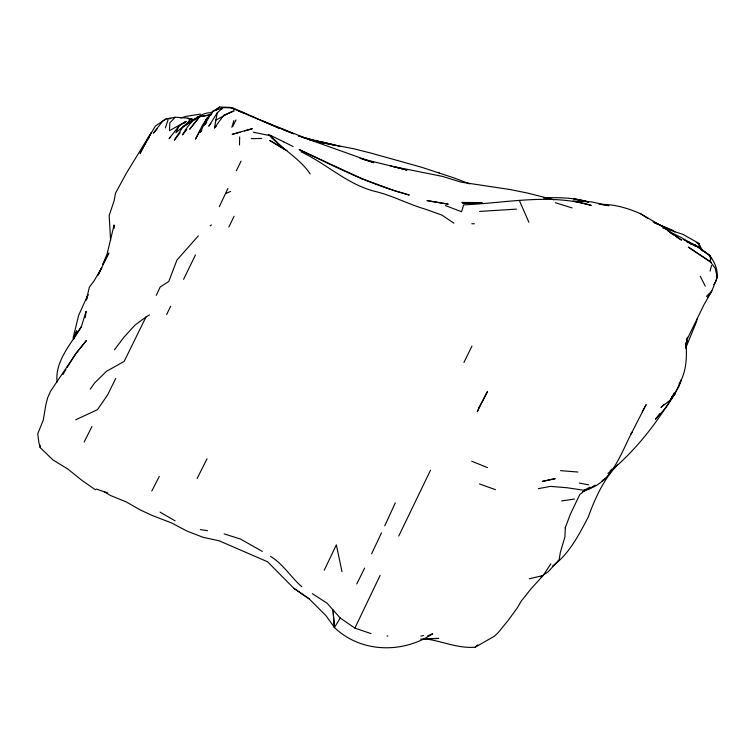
<?xml version="1.0" encoding="UTF-8"?>
<svg xmlns="http://www.w3.org/2000/svg" width="755" height="755" viewBox="0 0 755 755"><rect width="100%" height="100%" fill="white"/><g stroke="black" fill="none" stroke-linecap="round" stroke-linejoin="round"><path stroke-width="1.13" d="M710.351 259.022L710.37 261.891L715.155 268.204L717.25 277.34L711.823 290.958L704.094 304.501L687.267 339.052L685.917 347.564L685.946 342.94M312.315 593.656L327.104 603.217L333.03 609.927L334.399 627.556L335.229 628.264C361.768 653.028 403.34 653.528 432.709 633.719L427.623 635.833M239.486 144.979L239.675 136.957M565.344 527.367L564.882 537.06L560.389 552.169L559.153 559.691L548.281 571.714L540.92 576.782M685.946 348.584L687.05 338.032M216.213 126.321L214.495 127.916L217.176 112.967L222.914 107.616L232.88 107.927L278.859 128.067L230.133 107.361L219.563 107.04L212.278 111.636L204.454 125.141L206.719 122.433M85.239 317.6L86.117 311.324L81.389 326.604L74.717 336.702M696.997 319.091L696.667 321.319L685.993 347.366M685.917 347.564L687.541 337.24M86.268 300.197L89.373 287.117L93.903 281.19L101.793 267.714L98.848 273.706M710.077 271.158L711.503 265.534M73.065 338.155L78.624 315.439L88.024 294.582L86.787 299.018M231.842 127.312L233.899 120.498M165.364 127.954L167.997 120.045M73.792 339.08L76.746 330.775L74.103 337.617M565.24 527.868L570.336 514.297L579.717 494.629L585.012 490.259M97.772 275.594L108.833 253.038L102.907 264.325L107.078 254.029L114.099 224.943L114.298 228.123M384.748 525.848L395.29 502.877M219.309 206.662L227.925 188.429M156.276 295.384L160.239 286.909L168.752 281.539L176.925 260.088L198.329 235.862M430.492 470.252L398.763 536.031M380.133 575.357L354.897 628.122L370.96 633.577M184.39 123.074L186.013 121.432L178.944 126.142L175.821 132.757L188.807 121.744L195.8 118.45L182.899 127.01L174.339 140.156L180.124 132.795M381.483 532.851L371.602 553.802M183.588 279.312L195.46 254.926M149.471 314.901L145.97 317.006L124.188 361.39L106.427 371.347L94.649 382.936L90.213 389.221M228.869 227.038L234.078 216.298M166.647 314.486L170.668 306.256M236.381 170.687L241.053 161.155M115.732 378.415L107.691 394.78L97.452 409.691L75.689 419.789M463.919 362.475L471.95 346.12M324.291 570.167L336.334 544.846L341.987 571.573M356.747 583.983L364.637 568.09M207.012 458.814L197.102 478.547M84.154 442.043L91.921 426.547M713.692 284.777C720.997 275.301 715.627 263.438 709.455 254.935L695.261 245.092L709.993 255.803L711.087 259.097M232.7 126.51L236.013 119.988M151.783 491.071L159.314 476.339M150.953 133.022L140.175 153.218L150.953 133.022L126.481 173.046L115.515 193.148L114.156 200.613L109.173 215.486L110.608 240.439M674.187 392.968L670.346 400.008L660.936 407.426L664.221 404.284M679.113 383.918C686.597 371.517 687.003 356.879 686.021 342.836M642.203 411.805L646.167 404.567L631.076 434.012L631.944 432.256C620.534 454.095 611.474 484.417 584.021 490.297L567.071 487.739L550.489 486.38L538.39 488.655M200.481 130.115L195.47 139.128L202.472 125.226L206.606 119.111L208.342 117.657M203.822 124.113L206.606 119.111M63.005 374.518L65.94 369.469M67.11 367.449L76.151 353.151L86.457 340.467L75.736 353.812L50.557 391.203L47.603 397.894L45.781 405.133L43.262 420.157L37.75 433.738L38.826 442.373L40.204 447.592L53.048 460.012L67.714 468.949L82.314 480.671L95.479 489.816M340.26 618.052L334.399 627.556L333.03 609.927L340.26 618.052L354.897 628.122M217.176 112.967L208.776 126.189L210.89 123.405M529.302 578.783L543.119 575.508L550.867 563.806M81.389 326.604C71.499 343.572 54.709 360.909 57.087 382.002M201.755 130.455L200.443 132.361L206.785 118.148L211.9 113.712M707.68 297.206L710.955 292.619M214.495 127.916L223.839 115.147L234.116 111.032L233.691 109.286M114.42 349.81L123.999 337.155L134.937 325.16L145.97 317.006M221.498 109.475L222.914 107.616L212.278 111.636M617.467 464.891C603.424 479.661 595.185 498.045 588.305 516.93C579.01 534.606 569.128 554.151 552.594 566.033M270.233 136.627L270.866 135.824C282.804 149.924 299.763 158.371 310.23 173.961M186.636 124.509L188.807 121.744M178.944 126.142L169.044 138.637L170.658 137.004M199.584 116.751L189.694 129.256L199.82 116.478M659.804 413.731L655.444 419.242L666.278 407.2L674.876 394.072L681.303 379.897L678.811 386.815L670.346 400.008L674.876 394.072L671.591 397.215M668.524 402.708L669.978 400.867C653.151 427.953 632.794 453.274 607.907 473.413M186.862 129.605L182.474 134.928C188.391 123.905 198.603 112.099 212.249 112.712M194.894 119.837L198.32 116.563M149.009 137.721L147.452 139.448L155.388 126.01L166.515 118.695L170.734 118.441M157.238 128.897L153.369 133.144L163.146 120.592L166.515 118.695M610.219 470.846L611.805 469.185M193.771 119.724L187.438 118.054L175.217 117.261L169.875 122.801L169.422 130.709L186.013 121.432M706.406 296.46L711.823 290.958M420.62 639.164L438.749 638.419L424.017 638.683C441.231 640.702 457.596 648.734 475.216 647.186L477.764 644.93M216.156 110.004L219.563 107.04M210.135 225.839L211.466 224.933M182.899 127.01L196.357 118.054M595.082 485.21L589.202 488.844L582.492 491.807M601.952 480.963L604.897 479.142L602.905 480.208M475.216 647.186L494.393 636.201L498.026 632.803L508.172 620.421L517.458 607.633L521.139 601.282L531.048 588.796L543.119 575.508M215.505 120.281L232.474 111.202M584.021 490.297L589.985 487.117M225.537 193.61L230.539 191.468M180.804 118.016L185.909 116.393L200.471 114.08M240.005 132.219L232.181 134.371L252.028 128.633M244.478 130.983L252.312 128.822M420.856 636.116L423.593 635.568M175.217 117.261L167.166 118.714L170.639 118.611M211.136 114.656L199.811 116.629L211.268 114.788M561.626 500.924L574.489 499.017M601.943 204.69L608.936 205.7L591.58 201.896L573.149 201.019L591.269 205.398C549.668 193.11 506.105 203.067 463.664 204.85L461.569 211.73L445.45 205.577M516.448 209.126L479.567 211.428M544.195 197.923C559.087 197.244 574.149 197.801 588.579 201.896M251.349 138.637L261.721 138.448M544.053 198.084L546.318 198.084L544.166 198.055M544.393 198.018L550.216 198.235M478.415 202.548L461.871 202.472L468.883 202.699M602.037 204.397C615.231 204.36 628.217 208.408 640.259 213.552L662.022 226.292L681.557 240.128L675.716 236.343M471.847 223.735L474.385 223.773M386.994 635.993L387.947 636.031M696.261 242.525L698.771 243.365L700.914 249.763M577.877 472.026L560.55 470.648M598.838 204.01L600.971 204.265M200.311 529.557L207.54 530.708M309.522 139.901L323.97 142.327L341.071 146.63M359.984 158.39L392.977 166.468L442.477 176.415L461.23 182.163L509.974 189.524L527.481 193.053L554.01 199.745M579.33 483.03L588.683 484.861M253.218 132.182L270.866 135.824M193.714 119.583L187.967 118.393L193.44 119.781M588.419 201.896L573.658 198.81L587.437 201.708M686.946 241.808L689.117 242.289L691.92 244.327M662.767 227.916L682.671 234.248L697.639 242.619L703.207 251.434M390.014 165.722L407.058 170.139L392.977 166.468M655.397 223.216L672.639 230.143L674.913 231.936M691.637 244.139L687.003 241.694L689.051 242.732M654.481 222.942L656.718 223.593M363.164 159.418L373.791 162.646L308.587 139.373L263.146 121.121M555.463 202.736L572.101 207.927M224.141 533.898L240.468 539.042L262.344 551.405M469.685 183.852L454.472 178.067L421.413 167.204L370.771 153.048L353.67 148.744L318.497 142.006L302.821 137.448L334.682 145.149L319.025 142.072L298.687 135.938M298.376 135.862L301.679 136.938M438.023 172.451L439.316 172.876M96.196 489.032L107.644 492.911M479.491 483.964L495.488 489.646M238.759 111.032L244.158 113.042M282.379 129.275L293.667 133.814L277.708 127.34M471.752 461.239L487.522 467.619M104.483 491.883L110.353 495.44L126.302 501.933L140.034 509.823L152.019 515.391L171.772 523.036L186.919 531.058L203.01 537.286L219.195 540.816L267.581 561.777L293.874 588.334L309.21 598.904L325.962 615.665L334.408 627.377M346.602 172.064C366.883 181.294 387.777 189.26 409.314 195.035L393.808 190.42L361.362 178.473L362.627 178.973L299.14 149.556L329.491 164.109M653.056 221.876L668.637 229.058M683.096 239.458L695.525 245.196L709.993 255.803L710.38 258.106M330.058 164.363L345.564 171.612M268.384 134.362L283.786 141.883M668.024 231.039L681.369 237.589L696.101 246.394L691.07 243.78M283.767 141.874L293.119 146.536M300.971 151.821C326.99 163.882 348.234 185.39 376.764 191.817C393.61 196.14 408.983 204.482 425.678 209.267L441.968 215.118L453.906 223.178M160.051 512.116L175.094 520.846M640.259 213.552L648.016 218.488M669.874 232.559L673.771 235.079M710.936 262.353L688.362 247.14L711.587 262.476M293.874 588.334L309.21 598.904M286.834 150.575L269.752 140.458L284.409 149.396L271.073 137.382M301.792 586.71C290.835 577.216 283.304 564.164 270.592 556.407M689.117 242.289L691.665 244.469M188.92 119.969L189.496 120.998M700.253 276.207L705.264 286.136M698.771 243.365L701.518 250.009M519.402 200.594L528.896 222.272M698.819 243.856L700.697 249.358M39.977 445.129L40.204 447.592M479.161 407.153L477.283 411.739L487.437 391.59L479.161 407.153M553.877 478.859L542.345 481.407L555.236 478.689L553.877 478.859M463.136 202.963L462.589 203.019L482.464 203.019L463.136 202.963M448.064 204.124L427.17 200.622L448.064 204.124"/></g></svg>
